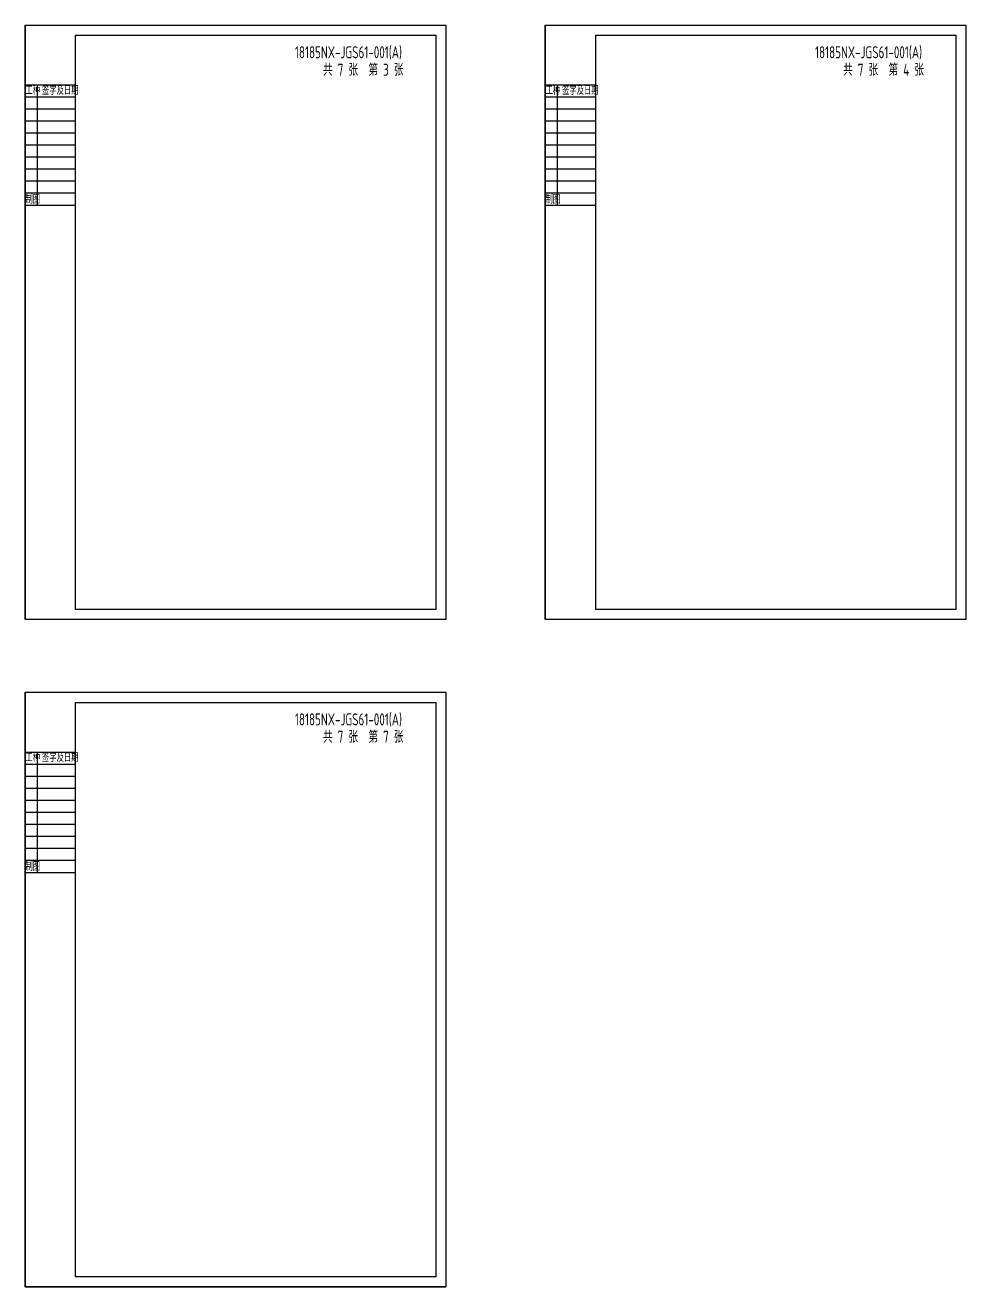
# Model space of a CAD drawing. Header units: inches. Extents: x 4265 to 5207, y 10018 to 10648.
# Drawn here: x 4737 to 5207, y 10018 to 10648 of the extents above; entities that cross this region are included whole.
import ezdxf

# ---------------------------------------------------------------- set-up
doc = ezdxf.new("R2010")
doc.units = ezdxf.units.IN
doc.header["$MEASUREMENT"] = 0
for name, color, linetype in [('C77(文本)', 3, 'Continuous'), ('red', 1, 'Continuous'), ('TK', 7, 'Continuous'), ('图框', 4, 'Continuous')]:
    doc.layers.add(name, color=color, linetype=linetype)
doc.styles.add('S1', font='tssdeng.shx', dxfattribs={"width": 0.7, "bigfont": 'tssdchn.shx'})
doc.styles.add('TSSD_Dimension', font='Tssdeng.shx', dxfattribs={"width": 0.7, "bigfont": 'tssdchn.shx'})

msp = doc.modelspace()

# ---------------------------------------------------------------- linework, layer by layer
at = {"ltscale": 5}
for p, q in [((4737.11, 10647.84), (4737.11, 10350.84)), ((4947.11, 10647.84), (4947.11, 10350.84)), ((4996.87, 10647.84), (4996.87, 10350.84)), ((5206.87, 10647.84), (5206.87, 10350.84)), ((4737.11, 10314.53), (4737.11, 10017.53)), ((4947.11, 10314.53), (4947.11, 10017.53)), ((4737.11, 10017.53), (4947.11, 10017.53))]:
    msp.add_line(p, q, dxfattribs=at)
at = {"ltscale": 10}
for p, q in [((4737.11, 10647.84), (4947.11, 10647.84)), ((4996.87, 10647.84), (5206.87, 10647.84)), ((4762.11, 10617.86), (4737.11, 10617.86)), ((4743.11, 10617.86), (4743.11, 10557.86)), ((5021.87, 10617.86), (4996.87, 10617.86)), ((5002.87, 10617.86), (5002.87, 10557.86)), ((4762.11, 10611.86), (4737.11, 10611.86)), ((5021.87, 10611.86), (4996.87, 10611.86)), ((4762.11, 10605.86), (4737.11, 10605.86)), ((5021.87, 10605.86), (4996.87, 10605.86)), ((4762.11, 10599.86), (4737.11, 10599.86)), ((5021.87, 10599.86), (4996.87, 10599.86)), ((4762.11, 10593.86), (4737.11, 10593.86)), ((5021.87, 10593.86), (4996.87, 10593.86)), ((4762.11, 10587.86), (4737.11, 10587.86)), ((5021.87, 10587.86), (4996.87, 10587.86)), ((4762.11, 10581.86), (4737.11, 10581.86)), ((5021.87, 10581.86), (4996.87, 10581.86)), ((4762.11, 10575.86), (4737.11, 10575.86)), ((5021.87, 10575.86), (4996.87, 10575.86)), ((4762.11, 10569.86), (4737.11, 10569.86)), ((5021.87, 10569.86), (4996.87, 10569.86)), ((4762.11, 10563.86), (4737.11, 10563.86)), ((4737.11, 10557.86), (4762.11, 10557.86)), ((5021.87, 10563.86), (4996.87, 10563.86)), ((4996.87, 10557.86), (5021.87, 10557.86)), ((4737.11, 10314.53), (4947.11, 10314.53)), ((4762.11, 10284.55), (4737.11, 10284.55)), ((4743.11, 10284.55), (4743.11, 10224.55)), ((4762.11, 10278.55), (4737.11, 10278.55)), ((4762.11, 10272.55), (4737.11, 10272.55)), ((4762.11, 10266.55), (4737.11, 10266.55)), ((4762.11, 10260.55), (4737.11, 10260.55)), ((4762.11, 10254.55), (4737.11, 10254.55)), ((4762.11, 10248.55), (4737.11, 10248.55)), ((4762.11, 10242.55), (4737.11, 10242.55)), ((4762.11, 10236.55), (4737.11, 10236.55)), ((4762.11, 10230.55), (4737.11, 10230.55)), ((4737.11, 10224.55), (4762.11, 10224.55))]:
    msp.add_line(p, q, dxfattribs=at)
at = {"layer": 'red', "ltscale": 10}
for p, q in [((4762.11, 10642.84), (4762.11, 10355.84)), ((4762.11, 10642.84), (4942.11, 10642.84)), ((4942.11, 10642.84), (4942.11, 10355.84)), ((5021.87, 10642.84), (5021.87, 10355.84)), ((5021.87, 10642.84), (5201.87, 10642.84)), ((5201.87, 10642.84), (5201.87, 10355.84)), ((4762.11, 10309.53), (4762.11, 10022.53)), ((4762.11, 10309.53), (4942.11, 10309.53)), ((4942.11, 10309.53), (4942.11, 10022.53))]:
    msp.add_line(p, q, dxfattribs=at)
at = {"layer": 'TK'}
for points in [[(4737.11, 10647.84), (4947.11, 10647.84), (4947.11, 10350.84), (4737.11, 10350.84)], [(4996.87, 10647.84), (5206.87, 10647.84), (5206.87, 10350.84), (4996.87, 10350.84)], [(4737.11, 10314.53), (4947.11, 10314.53), (4947.11, 10017.53), (4737.11, 10017.53)]]:
    msp.add_lwpolyline(points, close=True, dxfattribs=at)
at = {"layer": '图框'}
for p, q in [((4942.11, 10355.84), (4762.11, 10355.84)), ((5201.87, 10355.84), (5021.87, 10355.84)), ((4942.11, 10022.53), (4762.11, 10022.53))]:
    msp.add_line(p, q, dxfattribs=at)

# ---------------------------------------------------------------- texts
at = {"style": 'TSSD_Dimension', "width": 0.7}
for p in [(4871.81, 10631.33), (5131.58, 10631.33), (4871.81, 10298.02)]:
    msp.add_text('18185NX-JGS61-001(A)', height=6, dxfattribs=at).set_placement(p)
at = {"ltscale": 10, "style": 'TSSD_Dimension', "width": 0.7}
for s, p in [('工种', (4737.24, 10613.11)), ('签字及日期', (4745.47, 10613.11)), ('工种', (4997.01, 10613.11)), ('签字及日期', (5005.23, 10613.11)), ('制图', (4737.24, 10558.66)), ('制图', (4997.01, 10558.66)), ('工种', (4737.24, 10279.8)), ('签字及日期', (4745.47, 10279.8)), ('制图', (4737.24, 10225.35))]:
    msp.add_text(s, height=4, dxfattribs=at).set_placement(p)
at = {"layer": 'C77(文本)', "color": 7, "linetype": 'Continuous', "ltscale": 5, "style": 'S1', "width": 0.7}
for s, p in [('共 7 张  第 3 张', (4885.82, 10622.61)), ('共 7 张  第 4 张', (5145.59, 10622.61)), ('共 7 张  第 7 张', (4885.82, 10289.3))]:
    msp.add_text(s, height=6, dxfattribs=at).set_placement(p)

doc.saveas('drawing.dxf')
